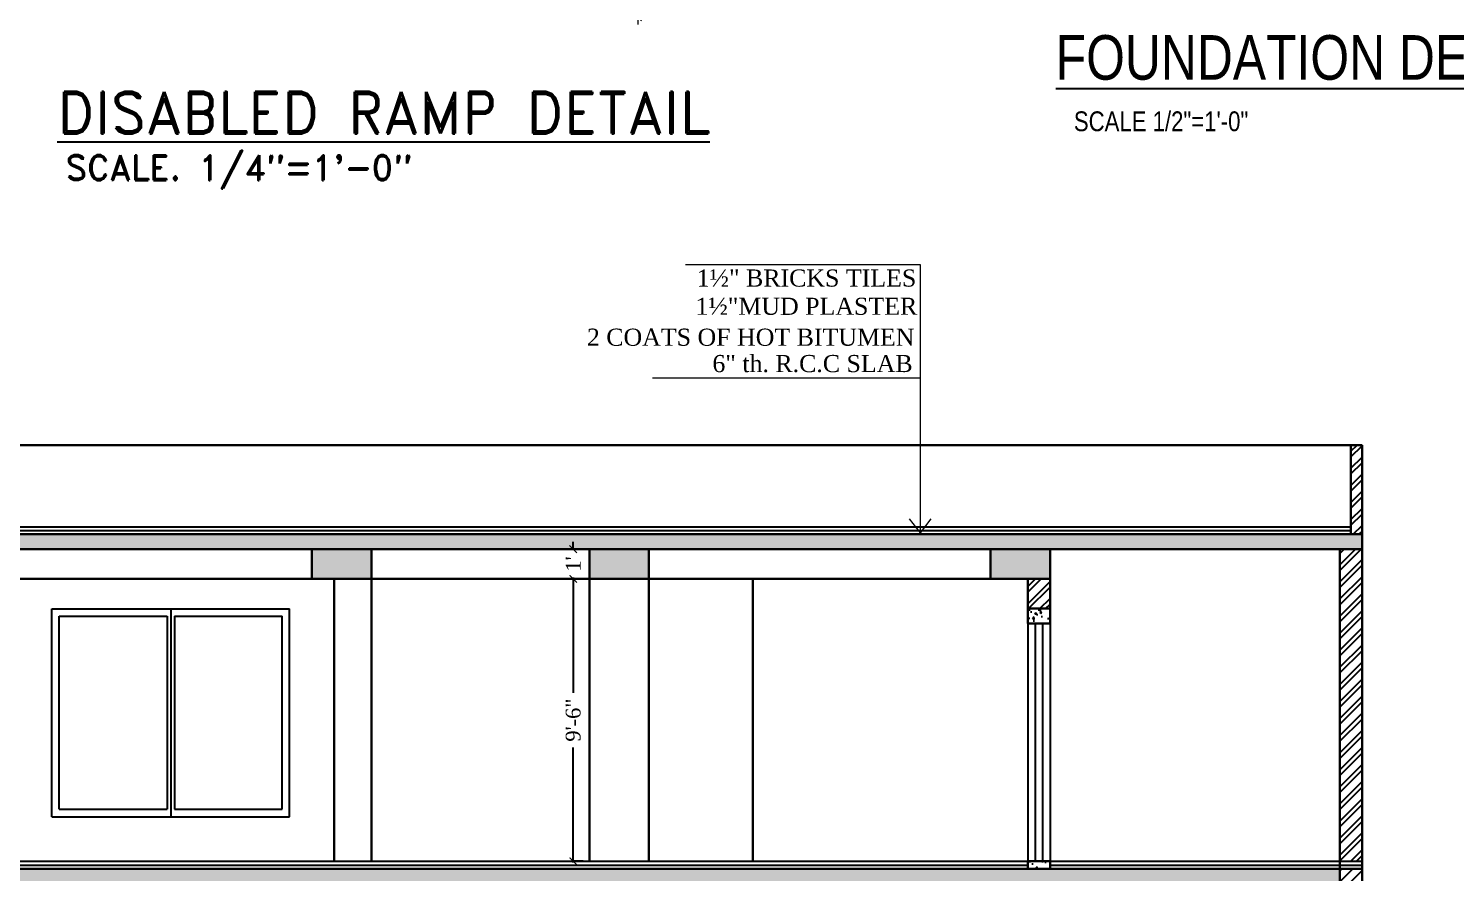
# Model space of a CAD drawing. Header units: inches. Extents: x 137014 to 144844, y -150241 to -148176.
# Drawn here: x 140888 to 141464, y -149147 to -148806 of the extents above; entities that cross this region are included whole.
import ezdxf
from ezdxf.enums import TextEntityAlignment as Align

# ---------------------------------------------------------------- set-up
doc = ezdxf.new("R2010")
doc.units = ezdxf.units.IN
doc.header["$LTSCALE"] = 15
doc.header["$MEASUREMENT"] = 0
doc.header["$PDMODE"] = 2
doc.layers.get('0').update_dxf_attribs({"linetype": 'CONTINUOUS'})
doc.layers.get('Defpoints').update_dxf_attribs({"linetype": 'CONTINUOUS'})
for name, color, linetype, lineweight in [('DIMENSION', 251, 'CONTINUOUS', 15), ('thin', 47, 'CONTINUOUS', 13), ('WALL', 1, 'CONTINUOUS', 30), ('WALLS', 1, 'CONTINUOUS', 50)]:
    doc.layers.add(name, color=color, linetype=linetype, lineweight=lineweight)
for name, color, linetype in [('HACH', 8, 'CONTINUOUS'), ('HATCH', 252, 'CONTINUOUS'), ('stair', 31, 'CONTINUOUS'), ('TEXT', 2, 'CONTINUOUS'), ('WALL-SEC', 5, 'CONTINUOUS'), ('WINDOW', 140, 'CONTINUOUS')]:
    doc.layers.add(name, color=color, linetype=linetype)
doc.styles.add('arial', font='times.ttf')
doc.styles.add('SANSSERIF', font='swisse.ttf', dxfattribs={"width": 0.8, "height": 12})
doc.styles.get("Standard").update_dxf_attribs({"font": 'romand.shx', "height": 8})
doc.styles.add('times', font='times.ttf', dxfattribs={"height": 6})
doc.dimstyles.new('NAUMAN', dxfattribs={"dimtxt": 7, "dimasz": 3, "dimexe": 0.5, "dimexo": 2, "dimgap": 3, "dimtad": 0, "dimdec": 1, "dimzin": 0, "dimdsep": 46, "dimlunit": 4, "dimtxsty": 'times', "dimblk1": 'ARCHTICK', "dimblk2": 'ARCHTICK', "dimsah": 1, "dimcen": 0, "dimdle": 0.5, "dimclrd": 256, "dimclre": 256, "dimclrt": 2, "dimadec": 0, "dimazin": 0, "dimtfac": 1, "dimtdec": 1, "dimtix": 1, "dimtofl": 0, "dimtmove": 1, "dimatfit": 3, "dimldrblk": 'ARCHTICK', "dimfxl": 4, "dimtolj": 1, "dimtzin": 0, "dimarcsym": 0})
pattern_1 = [(50, (-3420.2045, 3224.382), (7.17260183, -0.62752135), [0.75, -8.25]), (355, (-3420.2045, 3224.382), (-1.38751334, 7.52192134), [0.6, -6.6]), (100.4514445, (-3419.607, 3224.3295), (5.78508847, 6.8943999), [0.63740192, -7.01142112]), (46.1842, (-3420.2045, 3226.382), (10.6724133, -1.6551928), [1.125, -12.375]), (96.6356355, (-3419.315, 3226.244), (9.34661946, 9.741186), [0.9561034, -10.5171376]), (351.184164, (-3420.204, 3226.382), (9.34661945, 9.741186), [0.9, -9.9]), (21, (-3419.2045, 3225.882), (5.96907052, -4.0261889), [0.75, -8.25]), (326, (-3419.2045, 3225.882), (2.43315332, 7.25150045), [0.6, -6.6]), (71.4514447, (-3418.707, 3225.546), (8.40222377, 3.22531153), [0.6374019, -7.01142112]), (37.5, (-3420.2045, 3224.3818), (0.121598553, 3.328938538), [0, -6.52, 0, -6.7, 0, -6.625]), (7.5, (-3420.2045, 3224.3818), (2.630695374, 3.94411712), [0, -3.82, 0, -6.37, 0, -2.525]), (327.5, (-3422.4345, 3224.3818), (5.338224362, -0.225548717), [0, -2.5, 0, -7.8, 0, -10.35]), (317.5, (-3423.4345, 3224.382), (5.83186169, 1.00104982), [0, -3.25, 0, -5.18, 0, -7.35])]
pattern_2 = [(45, (-2987.2543, -13.0657), (-3.44714556, 3.44714556), []), (45, (-2984.956, -13.0657), (-3.44714556, 3.44714556), [])]
pattern_3 = [(50, (-2987.254, -13.066), (7.17260183, -0.62752135), [0.75, -8.25]), (355, (-2987.254, -13.066), (-1.38751334, 7.52192134), [0.6, -6.6]), (100.4514, (-2986.6566, -13.118), (5.78509382, 6.89439542), [0.6374019, -7.01142112]), (46.1842, (-2987.254, -11.066), (10.6724105, -1.65519014), [1.125, -12.375]), (96.6356, (-2986.365, -11.204), (9.34662706, 9.7411787), [0.9561029, -10.51713]), (351.1842, (-2987.254, -11.066), (9.34661945, 9.741186), [0.9, -9.9]), (21, (-2986.254, -11.566), (5.96907052, -4.0261889), [0.75, -8.25]), (326, (-2986.254, -11.566), (2.43315332, 7.25150045), [0.6, -6.6]), (71.4514, (-2985.757, -11.901), (8.40222629, 3.22530497), [0.6374019, -7.01142112]), (37.5, (-2987.2543, -13.0657), (0.121598553, 3.328938538), [0, -6.52, 0, -6.7, 0, -6.625]), (7.5, (-2987.2543, -13.0657), (2.630695374, 3.94411712), [0, -3.82, 0, -6.37, 0, -2.525]), (327.5, (-2989.4843, -13.0657), (5.33822436, -0.225548717), [0, -2.5, 0, -7.8, 0, -10.35]), (317.5, (-2990.4843, -13.0657), (5.83186169, 1.00104982), [0, -3.25, 0, -5.18, 0, -7.35])]

# ---------------------------------------------------------------- blocks, each defined once
blk = doc.blocks.new('_ARCHTICK')
at = {"color": 0, "linetype": 'ByBlock', "const_width": 0.15}
blk.add_lwpolyline([(-0.5, -0.5), (0.5, 0.5)], dxfattribs=at)
blk = doc.blocks.new('*D523')
at = {"layer": 'Defpoints', "color": 0, "transparency": 16777216}
for p in [(179254.77, -179503.45), (179434.77, -179531.99), (179254.77, -179573.99)]:
    blk.add_point(p, dxfattribs=at)
at = {"layer": 'DIMENSION', "lineweight": -2, "transparency": 16777216}
for p, q in [((179254.27, -179503.45), (179325.66, -179503.45)), ((179254.77, -179505.95), (179254.77, -179502.95)), ((179435.27, -179503.45), (179363.87, -179503.45)), ((179434.77, -179505.95), (179434.77, -179502.95))]:
    blk.add_line(p, q, dxfattribs=at)
at = {"layer": 'DIMENSION', "lineweight": -2, "transparency": 16777216, "xscale": 3, "yscale": 3, "zscale": 3, "rotation": 180}
blk.add_blockref('_ARCHTICK', (179254.77, -179503.45), dxfattribs=at)
at = {"layer": 'DIMENSION', "lineweight": -2, "transparency": 16777216, "xscale": 3, "yscale": 3, "zscale": 3}
blk.add_blockref('_ARCHTICK', (179434.77, -179503.45), dxfattribs=at)
at = {"layer": 'DIMENSION', "color": 2, "transparency": 16777216, "insert": (179344.77, -179503.45), "char_height": 6, "attachment_point": 5, "style": 'times'}
blk.add_mtext('\\A1;{\\H2x;7\'-6"}', dxfattribs=at)
blk = doc.blocks.new('*D522')
at = {"layer": 'Defpoints', "color": 0, "transparency": 16777216}
for p in [(179434.77, -179531.99), (179434.77, -179573.99), (179453.34, -179573.99)]:
    blk.add_point(p, dxfattribs=at)
at = {"layer": 'DIMENSION', "lineweight": -2, "transparency": 16777216}
for p, q in [((179450.84, -179531.99), (179453.84, -179531.99)), ((179453.34, -179531.99), (179453.34, -179528.99)), ((179450.84, -179573.99), (179453.84, -179573.99)), ((179453.34, -179573.99), (179453.34, -179576.99))]:
    blk.add_line(p, q, dxfattribs=at)
at = {"layer": 'DIMENSION', "lineweight": -2, "transparency": 16777216, "xscale": 3, "yscale": 3, "zscale": 3}
for p, rotation in [((179453.34, -179531.99), 270), ((179453.34, -179573.99), 90)]:
    blk.add_blockref('_ARCHTICK', p, dxfattribs=dict(at, rotation=rotation))
at = {"layer": 'DIMENSION', "color": 2, "transparency": 16777216, "insert": (179453.34, -179552.99), "char_height": 6, "attachment_point": 5, "rotation": 90, "style": 'times'}
blk.add_mtext('\\A1;{\\H2x;1\'-3"}', dxfattribs=at)
blk = doc.blocks.new('*D1332')
at = {"layer": 'Defpoints', "color": 0, "ltscale": 5, "transparency": 16777216}
for p in [(141114.11, -149016.52), (141107.59, -149028.52), (141114.11, -149028.52)]:
    blk.add_point(p, dxfattribs=at)
at = {"layer": 'HACH', "lineweight": -2, "ltscale": 5, "transparency": 16777216}
for p, q in [((141111.59, -149016.52), (141107.09, -149016.52)), ((141107.59, -149016.52), (141107.59, -149013.52)), ((141111.59, -149028.52), (141107.09, -149028.52)), ((141107.59, -149028.52), (141107.59, -149031.52))]:
    blk.add_line(p, q, dxfattribs=at)
at = {"layer": 'HACH', "lineweight": -2, "ltscale": 5, "transparency": 16777216, "xscale": 3, "yscale": 3, "zscale": 3}
for p, rotation in [((141107.59, -149016.52), 270), ((141107.59, -149028.52), 90)]:
    blk.add_blockref('_ARCHTICK', p, dxfattribs=dict(at, rotation=rotation))
at = {"layer": 'HACH', "color": 2, "ltscale": 5, "transparency": 16777216, "insert": (141107.59, -149022.52), "char_height": 6, "attachment_point": 5, "rotation": 90, "style": 'times'}
blk.add_mtext("\\A1;1'", dxfattribs=at)
blk = doc.blocks.new('*D1333')
at = {"layer": 'Defpoints', "color": 0, "ltscale": 5, "transparency": 16777216}
for p in [(141114.11, -149028.52), (141107.59, -149142.52), (141114.11, -149142.52)]:
    blk.add_point(p, dxfattribs=at)
at = {"layer": 'HACH', "lineweight": -2, "ltscale": 5, "transparency": 16777216}
for p, q in [((141111.59, -149028.52), (141107.09, -149028.52)), ((141107.59, -149028.02), (141107.59, -149074.48)), ((141107.59, -149143.02), (141107.59, -149096.56)), ((141111.59, -149142.52), (141107.09, -149142.52))]:
    blk.add_line(p, q, dxfattribs=at)
at = {"layer": 'HACH', "lineweight": -2, "ltscale": 5, "transparency": 16777216, "xscale": 3, "yscale": 3, "zscale": 3}
for p, rotation in [((141107.59, -149028.52), 90), ((141107.59, -149142.52), 270)]:
    blk.add_blockref('_ARCHTICK', p, dxfattribs=dict(at, rotation=rotation))
at = {"layer": 'HACH', "color": 2, "ltscale": 5, "transparency": 16777216, "insert": (141107.59, -149085.52), "char_height": 6, "attachment_point": 5, "rotation": 90, "style": 'times'}
blk.add_mtext('\\A1;9\'-6"', dxfattribs=at)
blk = doc.blocks.new('ERTERTE')
at = {"layer": 'WALLS'}
for p, q in [((179434.77, -179531.99), (179434.77, -179573.99)), ((179160.06, -179573.99), (179573.5, -179573.99))]:
    blk.add_line(p, q, dxfattribs=at)
blk.add_lwpolyline([(179254.77, -179573.99), (179434.77, -179531.99), (179569.79, -179531.99)], dxfattribs=at)
at = {"layer": 'TEXT'}
for s, height, p in [('F.L', 14.4, (179487.06, -179529.02)), ('P.L', 14.4, (179487.06, -179569.85)), ('%%UDISABLED RAMP DETAIL', 16.8, (179218.87, -179620.93)), ('SCALE. 1/4"=1\'-0"', 10.08, (179222.32, -179639.78))]:
    blk.add_text(s, height=height, dxfattribs=at).set_placement(p)
blk.add_text('RAMP 1:6', height=14.4, rotation=13.63832, dxfattribs=at).set_placement((179298.94, -179563.09))
at = {"layer": 'DIMENSION'}
dim = blk.add_linear_dim(base=(179254.77, -179503.45), p1=(179434.77, -179531.99), p2=(179254.77, -179573.99), text='{\\H2x;7\'-6"}', dimstyle='NAUMAN', override={"dimfxl": 2.5, "dimfxlon": 1, "dimarcsym": 1}, dxfattribs=at)
dim.commit()
dim.dimension.update_dxf_attribs({"geometry": '*D523', "text_midpoint": (179344.77, -179503.45)})
dim = blk.add_linear_dim(base=(179453.34, -179573.99), p1=(179434.77, -179531.99), p2=(179434.77, -179573.99), angle=90, text='{\\H2x;1\'-3"}', dimstyle='NAUMAN', override={"dimtxt": 9, "dimfxl": 2.5, "dimfxlon": 1, "dimarcsym": 1}, dxfattribs=at)
dim.commit()
dim.dimension.update_dxf_attribs({"geometry": '*D522', "text_midpoint": (179453.34, -179552.99)})

msp = doc.modelspace()

# ---------------------------------------------------------------- hatches: boundary and pattern name
at = {"layer": 'HACH', "ltscale": 5}
h = msp.add_hatch(dxfattribs=at)
h.set_pattern_fill('AR-CONC', color=256)
h.set_pattern_definition(pattern_1)
h.paths.add_polyline_path([(140706.10579, -149010.52299), (140706.10579, -149016.52299), (141426.10579, -149016.52299), (141426.10579, -149010.52299)])
h = msp.add_hatch(color=256, dxfattribs=at)
h.dxf.hatch_style = 1
h.paths.add_polyline_path([(141026.10579, -149016.52299), (141002.10579, -149016.52299), (141002.10579, -149028.52299), (141026.10579, -149028.52299)])
h.paths.add_polyline_path([(141138.10579, -149016.52299), (141114.10579, -149016.52299), (141114.10579, -149028.52299), (141138.10579, -149028.52299)])
h.paths.add_polyline_path([(141300.10579, -149016.52299), (141276.10579, -149016.52299), (141276.10579, -149028.52299), (141300.10579, -149028.52299)])
h = msp.add_hatch(dxfattribs=at)
h.set_pattern_fill('AR-CONC', color=256)
h.set_pattern_definition(pattern_3)
h.paths.add_polyline_path([(141291.10579, -149040.52299), (141291.10579, -149046.52299), (141300.10579, -149046.52299), (141300.10579, -149040.52299)])
h = msp.add_hatch(dxfattribs=at)
h.set_pattern_fill('AR-CONC', color=256)
h.set_pattern_definition(pattern_3)
h.paths.add_polyline_path([(141291.10579, -149142.52299), (141291.10579, -149145.52299), (141300.10579, -149145.52299), (141300.10579, -149142.52299)])
h = msp.add_hatch(dxfattribs=at)
h.set_pattern_fill('AR-CONC', color=256)
h.set_pattern_definition(pattern_1)
h.paths.add_polyline_path([(140706.10579, -149145.52299), (140706.10579, -149151.52299), (141417.10579, -149151.52299), (141417.10579, -149145.52299)])
h = msp.add_hatch(dxfattribs=at)
h.set_pattern_fill('ANSI31', color=256, scale=25, style=0)
h.set_pattern_definition([(45, (-2987.2543, -13.0657), (-2.20970869, 2.20970869), [])])
h.paths.add_polyline_path([(141426.10579, -149145.52299), (141417.10579, -149145.52299), (141417.10579, -149151.52299), (141426.10579, -149151.52299)])
at = {"layer": 'HATCH'}
h = msp.add_hatch(dxfattribs=at)
h.set_pattern_fill('ANSI32,_O', color=6, scale=13)
h.set_pattern_definition(pattern_2)
h.paths.add_polyline_path([(141421.60579, -149010.52299), (141426.10579, -149010.52299), (141426.10579, -148974.52299), (141421.60579, -148974.52299)])
h = msp.add_hatch(dxfattribs=at)
h.set_pattern_fill('ANSI32,_O', color=6, scale=13)
h.set_pattern_definition(pattern_2)
h.paths.add_polyline_path([(141417.10579, -149142.52299), (141426.10579, -149142.52299), (141426.10579, -149016.52299), (141417.10579, -149016.52299)])
h = msp.add_hatch(dxfattribs=at)
h.set_pattern_fill('ANSI32,_O', color=6, scale=13)
h.set_pattern_definition(pattern_2)
h.paths.add_polyline_path([(141300.10579, -149028.52299), (141291.10579, -149028.52299), (141291.10579, -149040.52299), (141300.10579, -149040.52299)])

# ---------------------------------------------------------------- linework, layer by layer
at = {"layer": 'stair'}
for p, q in [((140866.60579, -149007.52299), (141421.60579, -149007.52299)), ((140866.60579, -149009.02299), (141421.60579, -149009.02299)), ((140715.10579, -149142.52299), (141291.10579, -149142.52299)), ((140715.10579, -149144.02299), (141291.10579, -149144.02299)), ((141300.10579, -149142.52299), (141426.10579, -149142.52299)), ((141300.10579, -149144.02299), (141426.10579, -149144.02299))]:
    msp.add_line(p, q, dxfattribs=at)
at = {"layer": 'thin', "ltscale": 5}
for p, q in [((141247.7627, -148901.77461), (141152.89736, -148901.77461)), ((141247.7627, -149009.86927), (141247.7627, -148901.77461)), ((141247.7627, -148947.53136), (141139.61607, -148947.53136))]:
    msp.add_line(p, q, dxfattribs=at)
for points in [[(141247.7627, -149009.86927), (141243.35422, -149004.2754)], [(141247.7627, -149009.86927), (141252.17118, -149004.2754)]]:
    msp.add_lwpolyline(points, dxfattribs=at)
at = {"layer": 'WALL'}
for p, q in [((141421.60579, -148974.52299), (140866.60579, -148974.52299)), ((141421.60579, -149010.52299), (141421.60579, -148974.52299)), ((141426.10579, -148974.52299), (141421.60579, -148974.52299)), ((141426.10579, -149976.52299), (141426.10579, -148974.52299)), ((140706.10579, -149010.52299), (141426.10579, -149010.52299)), ((140706.10579, -149016.52299), (141426.10579, -149016.52299)), ((141002.10579, -149016.52299), (141002.10579, -149028.52299)), ((141026.10579, -149028.52299), (141026.10579, -149016.52299)), ((141114.10579, -149016.52299), (141114.10579, -149028.52299)), ((141138.10579, -149028.52299), (141138.10579, -149016.52299)), ((141276.10579, -149016.52299), (141276.10579, -149028.52299)), ((141300.10579, -149028.52299), (141300.10579, -149016.52299)), ((141417.10579, -149280.52299), (141417.10579, -149016.52299)), ((141002.10579, -149028.52299), (141026.10579, -149028.52299)), ((141114.10579, -149028.52299), (141138.10579, -149028.52299)), ((141276.10579, -149028.52299), (141300.10579, -149028.52299)), ((141291.10579, -149046.52299), (141291.10579, -149028.52299)), ((141300.10579, -149046.52299), (141300.10579, -149028.52299)), ((141291.10579, -149145.52299), (141291.10579, -149142.52299)), ((141300.10579, -149145.52299), (141300.10579, -149142.52299)), ((140706.10579, -149145.52299), (141426.10579, -149145.52299))]:
    msp.add_line(p, q, dxfattribs=at)
at = {"layer": 'WALL', "ltscale": 5}
for p, q in [((140850.10579, -149028.52299), (141002.10579, -149028.52299)), ((141011.10579, -149142.52299), (141011.10579, -149028.52299)), ((141026.10579, -149028.52299), (141114.10579, -149028.52299)), ((141026.10579, -149142.52299), (141026.10579, -149028.52299)), ((141114.10579, -149142.52299), (141114.10579, -149028.52299)), ((141276.10579, -149028.52299), (141138.10579, -149028.52299)), ((141138.10579, -149142.52299), (141138.10579, -149028.52299)), ((141180.10579, -149142.52299), (141180.10579, -149028.52299)), ((141291.10579, -149040.52299), (141300.10579, -149040.52299)), ((141291.10579, -149040.52299), (141300.10579, -149040.52299)), ((141291.10579, -149046.52299), (141300.10579, -149046.52299)), ((141291.10579, -149046.52299), (141300.10579, -149046.52299)), ((141291.10579, -149142.52299), (141300.10579, -149142.52299))]:
    msp.add_line(p, q, dxfattribs=at)
at = {"layer": 'WINDOW'}
for p, q in [((140897.10579, -149124.52299), (140897.10579, -149040.61574)), ((140897.10579, -149040.61574), (140993.10579, -149040.61574)), ((140945.10579, -149040.61574), (140945.10579, -149124.52299)), ((140993.10579, -149124.52299), (140993.10579, -149040.61574)), ((140900.10579, -149121.52299), (140900.10579, -149043.61574)), ((140900.10579, -149043.61574), (140943.60579, -149043.61574)), ((140943.60579, -149043.61574), (140943.60579, -149121.52299)), ((140946.60579, -149043.61574), (140990.10579, -149043.61574)), ((140946.60579, -149043.61574), (140946.60579, -149121.52299)), ((140990.10579, -149121.52299), (140990.10579, -149043.61574)), ((141291.10579, -149046.52299), (141291.10579, -149142.52299)), ((141294.10579, -149046.52299), (141294.10579, -149142.52299)), ((141297.10579, -149046.52299), (141297.10579, -149142.52299)), ((141300.10579, -149046.52299), (141300.10579, -149142.52299)), ((140900.10579, -149121.52299), (140943.60579, -149121.52299)), ((140946.60579, -149121.52299), (140990.10579, -149121.52299)), ((140897.10579, -149124.52299), (140993.10579, -149124.52299))]:
    msp.add_line(p, q, dxfattribs=at)

# ---------------------------------------------------------------- block references
at = {"layer": 'DIMENSION'}
msp.add_blockref('ERTERTE', (-38319.64471, 30772.21026), dxfattribs=at)

# ---------------------------------------------------------------- texts
at = {"layer": 'TEXT', "color": 3, "ltscale": 0.33, "style": 'SANSSERIF', "width": 0.8}
msp.add_text('%%UFOUNDATION DETAIL', height=18, dxfattribs=at).set_placement((141302.39518, -148827.01675))
at = {"layer": 'TEXT', "ltscale": 0.33, "style": 'SANSSERIF', "width": 0.8}
msp.add_text('SCALE 1/2"=1\'-0"', height=8, dxfattribs=at).set_placement((141344.93424, -148843.64307), align=Align.MIDDLE)
at = {"layer": 'WALL-SEC', "style": 'arial'}
for s, p in [('1½" BRICKS TILES', (141201.77739, -148907.07422)), ('1½"MUD PLASTER', (141201.73042, -148918.47008)), ('2 COATS OF HOT BITUMEN', (141179.23723, -148930.94983)), ('6" th. R.C.C SLAB', (141204.20305, -148941.5908))]:
    msp.add_text(s, height=6.912, dxfattribs=at).set_placement(p, align=Align.MIDDLE_CENTER)

# ---------------------------------------------------------------- dimensions: what is measured, and where the dimension line sits
at = {"layer": 'HACH', "ltscale": 5}
for base, p1, p2, picture, middle in [((141107.58519, -149028.52299), (141114.10579, -149016.52299), (141114.10579, -149028.52299), '*D1332', (141107.58519, -149022.52299)), ((141107.58519, -149142.52299), (141114.10579, -149028.52299), (141114.10579, -149142.52299), '*D1333', (141107.58519, -149085.52299))]:
    dim = msp.add_linear_dim(base=base, p1=p1, p2=p2, angle=90, dimstyle='NAUMAN', override={"dimfxlon": 1, "dimarcsym": 1}, dxfattribs=at)
    dim.commit()
    dim.dimension.update_dxf_attribs({"geometry": picture, "text_midpoint": middle})

doc.saveas('drawing.dxf')
